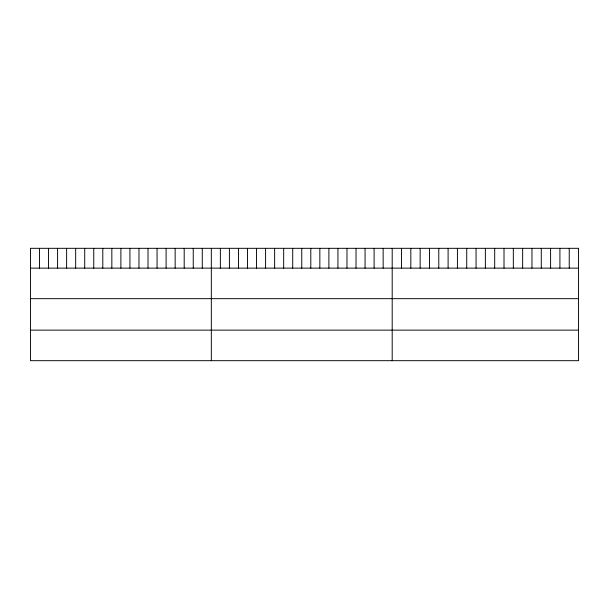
<?xml version="1.0" encoding="UTF-8"?>
<svg xmlns="http://www.w3.org/2000/svg" width="609" height="609" viewBox="0 0 609 609"><rect width="100%" height="100%" fill="white"/><g stroke="black" fill="none" stroke-linecap="round" stroke-linejoin="round"><path stroke-width="0.91" d="M30.45 268.127L578.55 268.127M30.45 298.669L578.55 298.669M30.45 330.139L578.55 330.139M569.232 248.32L569.232 268.127M559.915 248.32L559.915 268.127M550.597 248.32L550.597 268.127M541.279 248.32L541.279 268.127M531.962 248.32L531.962 268.127M522.644 248.32L522.644 268.127M513.326 248.32L513.326 268.127M504.008 248.32L504.008 268.127M494.691 248.32L494.691 268.127M485.373 248.32L485.373 268.127M476.055 248.32L476.055 268.127M466.738 248.32L466.738 268.127M457.42 248.32L457.42 268.127M448.102 248.32L448.102 268.127M438.784 248.32L438.784 268.127M429.467 248.32L429.467 268.127M420.149 248.32L420.149 268.127M410.831 248.32L410.831 268.127M401.514 248.32L401.514 268.127M392.196 248.32L392.196 360.68M383.152 248.32L383.152 268.127M374.109 248.32L374.109 268.127M365.065 248.32L365.065 268.127M356.021 248.32L356.021 268.127M346.978 248.32L346.978 268.127M337.934 248.32L337.934 268.127M328.89 248.32L328.89 268.127M319.847 248.32L319.847 268.127M310.803 248.32L310.803 268.127M301.76 248.32L301.76 268.127M292.716 248.32L292.716 268.127M283.672 248.32L283.672 268.127M274.629 248.32L274.629 268.127M265.585 248.32L265.585 268.127M256.541 248.32L256.541 268.127M247.498 248.32L247.498 268.127M238.454 248.32L238.454 268.127M229.41 248.32L229.41 268.127M220.367 248.32L220.367 268.127M211.323 248.32L211.323 360.68M202.279 248.32L202.279 268.127M193.236 248.32L193.236 268.127M184.192 248.32L184.192 268.127M175.148 248.32L175.148 268.127M166.105 248.32L166.105 268.127M157.061 248.32L157.061 268.127M148.017 248.32L148.017 268.127M138.974 248.32L138.974 268.127M129.93 248.32L129.93 268.127M120.887 248.32L120.887 268.127M111.843 248.32L111.843 268.127M102.799 248.32L102.799 268.127M93.756 248.32L93.756 268.127M84.712 248.32L84.712 268.127M75.668 248.32L75.668 268.127M66.625 248.32L66.625 268.127M57.581 248.32L57.581 268.127M48.537 248.32L48.537 268.127M39.494 248.32L39.494 268.127M578.55 248.32L30.45 248.32L30.45 360.68L578.55 360.68L578.55 248.32"/></g></svg>
